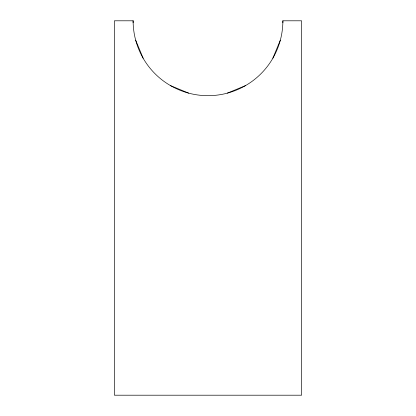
<?xml version="1.0" encoding="UTF-8"?>
<svg xmlns="http://www.w3.org/2000/svg" width="416" height="416" viewBox="0 0 416 416"><rect width="100%" height="100%" fill="white"/><g stroke="black" fill="none" stroke-linecap="round" stroke-linejoin="round"><path stroke-width="0.62" d="M272.849 58.24L280.327 40.18M227.38 93.127L245.44 85.649M133.12 20.8L114.4 20.8L114.4 395.2L301.6 395.2L301.6 20.8L282.88 20.8A74.88 74.88 0 0 1 208 95.68A74.88 74.88 0 0 1 133.12 20.8L133.12 22.75M170.56 85.649L188.62 93.127M135.673 40.18L143.151 58.24M282.88 20.8L282.88 22.745"/></g></svg>
